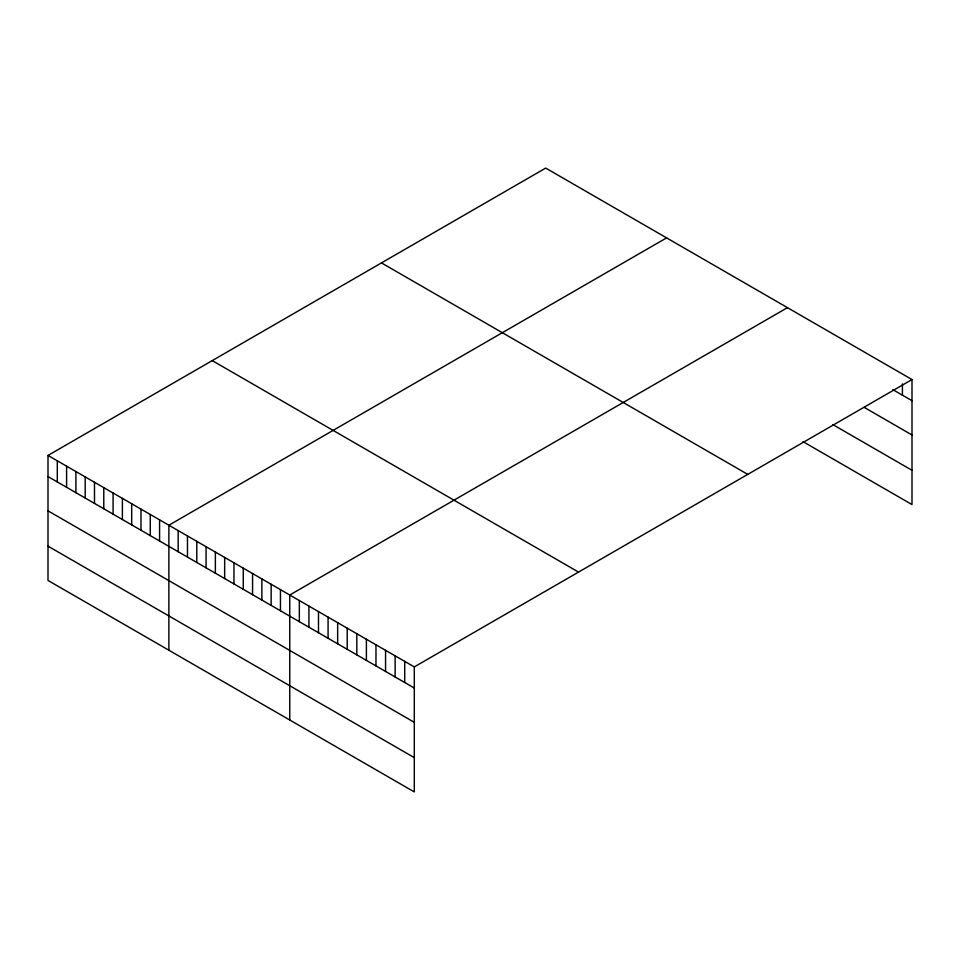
<?xml version="1.0" encoding="UTF-8"?>
<svg xmlns="http://www.w3.org/2000/svg" width="960" height="960" viewBox="0 0 960 960"><rect width="100%" height="100%" fill="white"/><g stroke="black" fill="none" stroke-linecap="round" stroke-linejoin="round"><path stroke-width="1.44" d="M48 455.436L414.3 666.912L414.3 791.916L48 580.44L48 455.436L545.7 168.084L912 379.56L912 504.564L803.028 441.66M666.588 237.876L168.876 525.216L168.876 650.232M787.464 307.656L289.752 595.008L289.752 720.012M414.3 666.912L912 379.56M892.836 389.64L912 400.692M864.096 407.316L912 434.976M832.968 424.656L912 470.292M381.468 262.908L747.756 474.384M212.244 360.612L578.532 572.088M48 476.568L414.3 688.044M48 510.84L414.3 722.328M48 546.156L414.3 757.644M902.424 383.892L902.424 395.172M404.712 661.38L404.712 682.512M395.136 655.848L395.136 676.98M385.56 650.316L385.56 671.448M375.972 644.784L375.972 665.916M366.396 639.252L366.396 660.384M356.82 633.72L356.82 654.864M347.232 628.188L347.232 649.332M337.656 622.656L337.656 643.8M328.08 617.136L328.08 638.268M318.492 611.604L318.492 632.736M308.916 606.072L308.916 627.204M299.34 600.54L299.34 621.672M280.452 589.644L280.452 610.776M271.152 584.268L271.152 605.4M261.864 578.904L261.864 600.036M252.564 573.528L252.564 594.672M243.264 568.164L243.264 589.296M233.964 562.8L233.964 583.932M224.664 557.424L224.664 578.568M215.364 552.06L215.364 573.192M206.076 546.696L206.076 567.828M196.776 541.32L196.776 562.464M187.476 535.956L187.476 557.088M178.176 530.592L178.176 551.724M159.576 519.852L159.576 540.984M150.276 514.488L150.276 535.62M140.988 509.112L140.988 530.244M131.688 503.748L131.688 524.88M122.388 498.372L122.388 519.516M113.088 493.008L113.088 514.14M103.788 487.644L103.788 508.776M94.488 482.268L94.488 503.412M85.188 476.904L85.188 498.036M75.9 471.54L75.9 492.672M66.6 466.164L66.6 487.308M57.3 460.8L57.3 481.932"/></g></svg>
